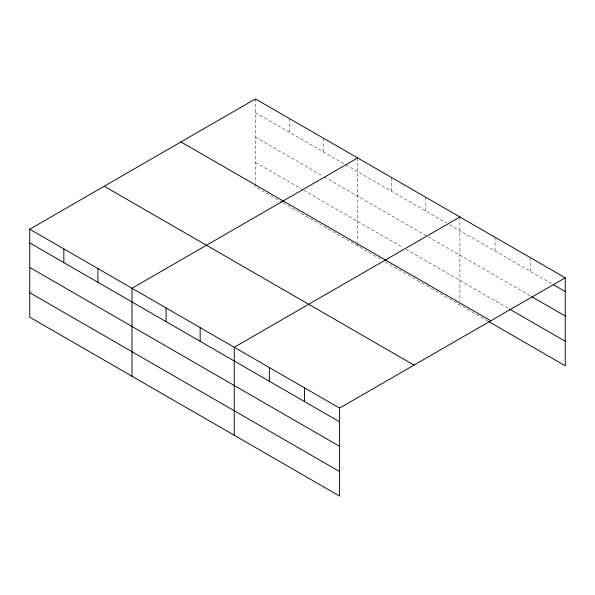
<?xml version="1.0" encoding="UTF-8"?>
<svg xmlns="http://www.w3.org/2000/svg" width="595" height="595" viewBox="0 0 595 595"><rect width="100%" height="100%" fill="white"/><g stroke="black" fill="none" stroke-linecap="round" stroke-linejoin="round"><path stroke-width="0.45" stroke-dasharray="2.98 2.23" d="M255.426 112.641L344.988 164.346M345.777 164.808L446.436 222.917M449.604 224.746L552.48 284.142M255.426 137.148L322.795 176.038M324.379 176.953L530.138 295.752M255.426 162.398L302.981 189.85M303.77 190.311L402.845 247.505M406.013 249.335L508.591 308.56M282.372 202.456L255.426 186.904L255.426 184.175M283.168 202.917L382.235 260.119M385.404 261.949L425.827 285.28M426.622 285.741L487.84 321.084M530.138 257.531L530.138 271.246M495.025 237.264L495.025 250.971M459.913 216.989L459.913 301.33M425.827 197.309L425.827 211.024M391.748 177.637L391.748 191.345M357.669 157.958L357.669 242.299M357.669 243.206L357.669 245.928M323.583 138.285L323.583 151.993M289.505 118.606L289.505 132.313M255.426 98.934L255.426 183.267"/><path stroke-width="0.89" d="M29.75 229.224L339.574 408.096L339.574 496.066L29.75 317.195L29.75 229.224L255.426 98.934L565.25 277.805L565.25 365.776L488.636 321.545M357.669 157.958L131.993 288.248L131.993 376.226M459.913 216.989L234.237 347.279L234.237 435.25M339.574 408.096L565.25 277.805M553.283 284.603L565.25 291.513M531.729 296.674L565.25 316.019M509.387 309.021L565.25 341.27M180.954 141.93L490.778 320.802M104.222 186.228L414.046 365.099M29.75 242.931L339.574 421.81M29.75 267.438L339.574 446.317M29.75 292.688L339.574 471.56M304.462 387.828L304.462 401.536M269.349 367.554L269.349 381.261M200.158 327.607L200.158 341.314M166.072 307.927L166.072 321.635M97.915 268.576L97.915 282.283M63.829 248.896L63.829 262.611"/></g></svg>
